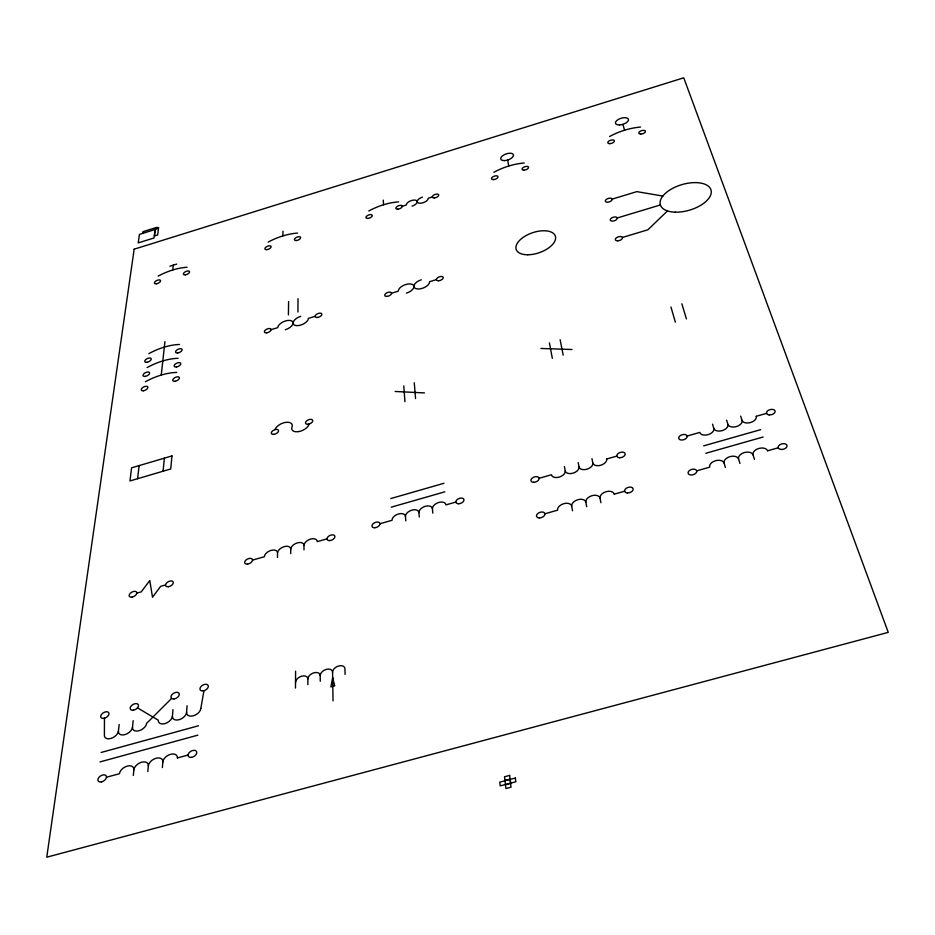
<?xml version="1.0" encoding="UTF-8"?>
<svg xmlns="http://www.w3.org/2000/svg" width="935" height="935" viewBox="0 0 935 935"><rect width="100%" height="100%" fill="white"/><g stroke="black" fill="none" stroke-linecap="round" stroke-linejoin="round"><path stroke-width="1.4" d="M303.98 549.885L303.992 545.421A7.059 4.184 -25.3 0 1 310.607 539.086A7.059 4.184 -25.3 0 1 317.257 541.634L326.981 538.852M104.463 718.232L104.393 735.015A7.749 4.722 -31.8 0 0 110.786 738.486A7.749 4.722 -31.8 0 0 118.418 731.147L119.166 724.473M295.483 688.055L295.6 671.155M297.926 312.033L298.008 298.686M290.703 553.672L290.75 549.196A7.059 4.172 -25.6 0 1 297.4 542.861A7.059 4.172 -25.6 0 1 303.992 545.421M288.412 314.92L288.599 301.549M282.884 235.9L282.978 231.179M277.461 557.447L277.543 552.971A7.059 4.161 -25.8 0 1 284.217 546.624A7.059 4.161 -25.8 0 1 290.75 549.196M172.963 709.642L172.437 716.28A7.737 4.804 -30.4 0 0 179.076 719.716A7.737 4.804 -30.4 0 0 186.568 712.388L187.094 705.738M162.374 767.577L162.854 761.908A7.959 5.037 -31.5 0 1 170.567 754.3A7.959 5.037 -31.5 0 1 177.393 757.946M147.823 771.527L148.349 765.847A7.971 5.026 -31.8 0 1 156.098 758.238A7.971 5.026 -31.8 0 1 162.854 761.908M163.064 471.217L164.385 458.15M133.308 775.466L133.88 769.785A7.971 5.002 -32.1 0 1 141.664 762.177A7.971 5.002 -32.1 0 1 148.349 765.847M118.418 731.147A7.749 4.733 -31.5 0 0 124.869 734.618A7.749 4.733 -31.5 0 0 132.489 727.278L133.179 720.616M161.264 375.052L164.934 341.661M172.776 269.97L173.302 265.143M137.585 478.708L139.14 465.607M155.081 229.507L153.994 237.981L138.216 242.913L139.42 234.416L156.905 228.923L157.115 227.252L142.926 231.693L142.693 233.376M200.826 708.461L203.947 690.708M171.619 698.422L146.573 723.398A7.749 4.757 -31.2 0 1 138.988 730.738A7.749 4.757 -31.2 0 1 132.489 727.278M667.473 210.936L647.908 229.776L622.441 237.455M169.901 266.195L176.703 264.091M402.225 206.273L406.304 205.01A5.762 2.747 -20.8 0 1 411.529 200.522A5.762 2.747 -20.8 0 1 417.244 201.644A5.762 2.747 -20.6 0 0 423.017 202.755A5.762 2.747 -20.6 0 0 428.195 198.255L432.297 196.993M612.191 199.12A3.6 1.8 -17.7 0 0 606.628 199.202A3.6 1.8 -17.7 0 0 607.434 202.205A3.6 1.8 -17.7 0 0 612.191 199.12L636.828 191.628L662.822 196.069M617.229 217.972A3.658 1.858 -17.6 0 0 611.572 218.019A3.658 1.858 -17.6 0 0 612.402 221.116A3.658 1.858 -17.6 0 0 617.229 217.972L660.39 204.964M271.068 329.658L277.753 327.636A8.146 4.102 -23.4 0 1 285.502 320.939A8.146 4.102 -23.4 0 1 293.064 323.031A8.158 4.114 -23.1 0 0 300.743 325.076A8.158 4.114 -23.1 0 0 308.41 318.367L315.142 316.322M391.508 293.228L398.322 291.159A8.216 4.184 -21.3 0 1 405.79 284.509A8.216 4.184 -21.3 0 1 413.913 286.472A8.228 4.196 -21 0 0 422.152 288.389A8.228 4.196 -21 0 0 429.539 281.715L436.388 279.647M390.76 498.565L443.985 483.278M391.262 507.167L444.815 491.833M136.826 593.141L141.243 591.878L149.787 580.53L152.51 597.243L160.645 586.338L165.553 584.936M252.508 560.112L264.36 556.734A7.059 4.149 -26.1 0 1 271.056 550.388A7.059 4.149 -26.1 0 1 277.543 552.971M379.961 523.729L392.034 520.281A7.094 4.254 -23.2 0 1 398.474 513.969A7.094 4.254 -23.2 0 1 405.474 516.447A7.094 4.266 -22.9 0 1 411.891 510.136A7.094 4.266 -22.9 0 1 418.938 512.602A7.106 4.266 -22.6 0 1 425.332 506.291A7.106 4.266 -22.6 0 1 432.438 508.745A7.106 4.278 -22.3 0 1 438.796 502.446A7.106 4.278 -22.3 0 1 445.96 504.888L455.871 502.048M539.098 478.288L551.463 474.758A7.176 4.348 -19.4 0 0 559.118 477.13A7.176 4.348 -19.4 0 0 565.231 470.831L564.436 466.53M606.803 458.956L616.843 456.093M687.108 436.037A4.359 2.63 -16.3 0 0 680.224 435.64A4.359 2.63 -16.3 0 0 681.44 440.034A4.359 2.63 -16.3 0 0 687.108 436.037L699.742 432.426A7.316 4.406 -15.8 0 0 708.017 434.67A7.316 4.406 -15.8 0 0 713.814 428.405L712.563 424.186M756.31 416.274L766.571 413.352M703.704 445.855L760.728 429.632M705.82 453.276L763.159 436.996M544.906 513.771L557.576 510.183A7.351 4.57 -19.4 0 1 563.828 503.661A7.351 4.57 -19.4 0 1 571.694 506.186L572.524 510.732M614.33 494.136L624.627 491.226M696.704 470.843A4.465 2.77 -16.1 0 1 690.895 474.98A4.465 2.77 -16.1 0 1 689.621 470.363A4.465 2.77 -16.1 0 1 696.704 470.843L709.665 467.173A7.503 4.64 -15.5 0 1 715.591 460.698A7.503 4.64 -15.5 0 1 724.099 463.094L725.42 467.558M767.705 450.763L778.236 447.795M101.144 752.465L198.489 725.782M100.01 761.908L197.893 735.144M106.473 777.242L119.435 773.712A7.971 4.979 -32.4 0 1 127.253 766.104A7.971 4.979 -32.4 0 1 133.88 769.785M177.51 757.911L188.052 755.048M504.958 780.503L510.089 779.159M505.449 784.757L510.592 783.401M540.898 348.463L571.963 349.503M395.131 391.473L424.467 392.922M137.468 707.865L158.249 720.184A7.737 4.792 -30.7 0 0 164.864 723.62A7.737 4.792 -30.7 0 0 172.391 716.292M740.695 416.145L742.039 420.353A7.363 4.43 -14.8 0 0 750.489 422.562A7.363 4.43 -14.8 0 0 756.193 416.309M739.936 463.456L738.568 459.003A7.538 4.64 -14.8 0 1 744.424 452.54A7.538 4.64 -14.8 0 1 753.061 454.913L754.475 459.354M726.612 420.177L727.909 424.385A7.351 4.418 -15.1 0 0 736.301 426.605A7.351 4.418 -15.1 0 0 742.039 420.353M681.86 303.77L686.407 318.905M622.862 124.355L624.592 130.199M670.944 306.996L675.362 322.154M591.972 458.664L592.837 462.954A7.199 4.359 -18.7 0 1 586.783 469.241A7.199 4.359 -18.7 0 1 579.022 466.892L578.192 462.603M614.213 494.171A7.386 4.593 -18.3 0 0 606.172 491.681A7.386 4.593 -18.3 0 0 600.013 498.18L600.936 502.714M560.123 339.721L563.174 355.148M600.013 498.18A7.375 4.582 -18.7 0 0 592.03 495.679A7.375 4.582 -18.7 0 0 585.836 502.188L586.712 506.735M549.406 342.876L552.328 358.339M507.658 160.037L508.757 166.033M510.206 779.369L510.65 783.133M432.438 508.745L432.811 513.14M414.263 382.789L415.549 398.567M418.938 512.602L419.277 517.008M403.78 385.886L404.937 401.688M405.474 516.447L405.767 520.853M383.257 200.125L383.572 204.753M345.097 674.427L344.957 668.77A6.592 4.254 -26.6 0 0 338.669 665.989A6.592 4.254 -26.6 0 0 332.568 672.183L333.035 700.853M332.568 672.183A6.592 4.243 -26.9 0 0 326.327 669.39A6.592 4.243 -26.9 0 0 320.202 675.596L320.249 681.253M320.202 675.596A6.592 4.231 -27.2 0 0 313.996 672.791A6.592 4.231 -27.2 0 0 307.849 678.997L307.86 684.665M300.754 316.322A8.158 4.114 -23.1 0 0 293.064 323.031A8.146 4.102 -23.4 0 1 285.339 329.728M295.53 682.386A6.592 4.219 -27.5 0 1 301.701 676.18A6.592 4.219 -27.5 0 1 307.849 678.997M200.78 708.473A7.737 4.827 -30.1 0 1 193.311 715.801A7.737 4.827 -30.1 0 1 186.568 712.388M727.909 424.385A7.328 4.418 -15.4 0 1 722.147 430.638A7.328 4.418 -15.4 0 1 713.814 428.405M724.099 463.094A7.515 4.64 -15.2 0 1 729.99 456.619A7.515 4.64 -15.2 0 1 738.568 459.003M753.061 454.913A7.55 4.652 -14.4 0 1 758.893 448.438A7.55 4.652 -14.4 0 1 767.588 450.799M571.694 506.186A7.363 4.582 -19.1 0 1 577.912 499.676A7.363 4.582 -19.1 0 1 585.836 502.188M579.022 466.892A7.188 4.359 -19 0 1 572.933 473.192A7.188 4.359 -19 0 1 565.231 470.831M606.686 458.992A7.211 4.371 -18.4 0 1 600.667 465.279A7.211 4.371 -18.4 0 1 592.837 462.954M309.134 424.046A9.338 5.096 -24.1 0 1 298.183 431.701A9.338 5.096 -24.1 0 1 292.269 426.255A9.362 5.084 -24.4 0 0 285.023 422.48A9.362 5.084 -24.4 0 0 274.983 429.632M421.323 279.799A8.228 4.196 -21 0 0 413.913 286.472A8.216 4.184 -21.3 0 1 406.468 293.123M145.393 381.76A41.572 21.061 -25.8 0 1 176.715 372.422M147.111 367.572A41.105 20.617 -25.7 0 1 178.106 358.292M148.794 353.675A40.637 20.184 -25.5 0 1 179.462 344.466M609.608 136.522A39.632 19.016 -17.3 0 1 640.522 127.055M493.855 172.309A39.036 18.817 -19.2 0 1 524.243 163.006M368.799 210.983A38.545 18.513 -21.3 0 1 398.602 201.855M412.031 206.144A5.762 2.747 -20.8 0 0 417.244 201.644A5.762 2.747 -20.6 0 1 422.433 197.145M268.193 242.095A38.277 18.221 -22.9 0 1 297.54 233.107M158.179 276.117A38.101 17.847 -24.6 0 1 187.035 267.27M171.97 455.906L170.719 468.961L129.965 480.952L131.578 467.839L171.97 455.906M158.576 227.591L157.653 234.989L154.497 235.971L155.444 228.572L158.576 227.591M134.172 249.189L46.75 857.196L888.25 632.364L683.754 77.804L134.172 249.189M332.661 677.84L330.85 686.933L334.753 685.858L332.661 677.84M509.645 775.407L504.526 776.763L505.893 788.544L511.036 787.188L509.645 775.407M515.337 778.025L499.781 782.128L500.202 785.891L515.793 781.777L515.337 778.025M317.281 317.468A3.576 1.812 -22.8 0 0 321.839 314.031A3.576 1.812 -22.8 0 0 316.404 314.44A3.576 1.812 -22.8 0 0 317.281 317.468M266.662 332.813A3.565 1.788 -23.7 0 0 271.01 329.272A3.565 1.788 -23.7 0 0 265.528 329.926A3.565 1.788 -23.7 0 0 266.662 332.813M174.19 698.901A4.558 2.805 -30.1 0 0 179.123 693.443A4.558 2.805 -30.1 0 0 172.052 694.541A4.558 2.805 -30.1 0 0 174.19 698.901M133.319 710.203A4.558 2.77 -30.9 0 0 138.333 704.745A4.558 2.77 -30.9 0 0 131.321 705.82A4.558 2.77 -30.9 0 0 133.319 710.203M203.269 690.86A4.558 2.817 -29.5 0 0 208.143 685.413A4.558 2.817 -29.5 0 0 201.025 686.512A4.558 2.817 -29.5 0 0 203.269 690.86M104.089 718.325A4.57 2.747 -31.5 0 0 108.764 712.739A4.57 2.747 -31.5 0 0 101.693 714.2A4.57 2.747 -31.5 0 0 104.089 718.325M101.377 781.905A4.768 2.957 -32.9 0 0 106.251 775.945A4.768 2.957 -32.9 0 0 98.9 777.406A4.768 2.957 -32.9 0 0 101.377 781.905M191.476 757.385A4.757 3.027 -31 0 0 196.56 751.576A4.757 3.027 -31 0 0 189.186 752.652A4.757 3.027 -31 0 0 191.476 757.385M769.154 414.895A4.418 2.641 -14.3 0 0 775.103 411.108A4.418 2.641 -14.3 0 0 768.184 410.418A4.418 2.641 -14.3 0 0 769.154 414.895M780.912 449.443A4.523 2.782 -13.9 0 0 787.001 445.516A4.523 2.782 -13.9 0 0 779.872 444.733A4.523 2.782 -13.9 0 0 780.912 449.443M539.261 517.92A4.383 2.723 -20 0 0 544.86 513.572A4.383 2.723 -20 0 0 537.976 513.373A4.383 2.723 -20 0 0 539.261 517.92M627.292 492.955A4.43 2.747 -17.8 0 0 633.135 488.818A4.43 2.747 -17.8 0 0 626.228 488.304A4.43 2.747 -17.8 0 0 627.292 492.955M619.426 457.729A4.324 2.618 -17.8 0 0 625.141 453.72A4.324 2.618 -17.8 0 0 618.421 453.3A4.324 2.618 -17.8 0 0 619.426 457.729M533.593 482.308A4.278 2.595 -19.9 0 0 539.063 478.112A4.278 2.595 -19.9 0 0 532.354 477.984A4.278 2.595 -19.9 0 0 533.593 482.308M458.688 503.755A4.254 2.56 -21.8 0 0 463.889 499.383A4.254 2.56 -21.8 0 0 457.192 499.57A4.254 2.56 -21.8 0 0 458.688 503.755M374.865 527.737A4.231 2.525 -23.8 0 0 379.832 523.191A4.231 2.525 -23.8 0 0 373.17 523.693A4.231 2.525 -23.8 0 0 374.865 527.737M247.565 564.109A4.219 2.466 -26.6 0 0 252.38 559.399A4.219 2.466 -26.6 0 0 245.811 560.205A4.219 2.466 -26.6 0 0 247.565 564.109M329.798 540.594A4.219 2.513 -24.8 0 0 334.824 536.047A4.219 2.513 -24.8 0 0 328.243 536.526A4.219 2.513 -24.8 0 0 329.798 540.594M168.557 586.689A4.219 2.419 -28.2 0 0 173.15 581.85A4.219 2.419 -28.2 0 0 166.594 582.972A4.219 2.419 -28.2 0 0 168.557 586.689M132.034 597.103A4.219 2.408 -28.9 0 0 136.685 592.264A4.219 2.408 -28.9 0 0 130.187 593.374A4.219 2.408 -28.9 0 0 132.034 597.103M308.036 424.268A3.869 2.115 -23.9 0 0 312.676 420.283A3.869 2.115 -23.9 0 0 306.668 420.867A3.869 2.115 -23.9 0 0 308.036 424.268M273.791 434.354A3.857 2.092 -24.5 0 0 278.478 430.357A3.857 2.092 -24.5 0 0 272.529 430.942A3.857 2.092 -24.5 0 0 273.791 434.354M617.567 240.809A3.717 1.917 -17.5 0 0 622.476 237.595A3.717 1.917 -17.5 0 0 616.703 237.595A3.717 1.917 -17.5 0 0 617.567 240.809M675.245 212.163A26.39 13.324 -16.3 0 0 711.138 190.518A26.39 13.324 -16.3 0 0 670.629 189.489A26.39 13.324 -16.3 0 0 675.245 212.163M527.784 254.764A20.687 10.53 -18.9 0 0 555.507 236.672A20.687 10.53 -18.9 0 0 523.997 236.824A20.687 10.53 -18.9 0 0 527.784 254.764M438.503 280.745A3.6 1.835 -20.7 0 0 443.225 277.438A3.6 1.835 -20.7 0 0 437.72 277.648A3.6 1.835 -20.7 0 0 438.503 280.745M386.973 296.395A3.588 1.823 -21.6 0 0 391.461 292.971A3.588 1.823 -21.6 0 0 385.91 293.415A3.588 1.823 -21.6 0 0 386.973 296.395M143.558 390.748A3.611 1.8 -25.9 0 0 147.835 387.008A3.611 1.8 -25.9 0 0 142.33 387.873A3.611 1.8 -25.9 0 0 143.558 390.748M175.09 381.258A3.611 1.812 -25.4 0 0 179.333 377.53A3.611 1.812 -25.4 0 0 173.781 378.406A3.611 1.812 -25.4 0 0 175.09 381.258M176.505 366.952A3.576 1.776 -25.2 0 0 180.7 363.271A3.576 1.776 -25.2 0 0 175.196 364.159A3.576 1.776 -25.2 0 0 176.505 366.952M145.299 376.373A3.565 1.765 -25.7 0 0 149.542 372.691A3.565 1.765 -25.7 0 0 144.083 373.556A3.565 1.765 -25.7 0 0 145.299 376.373M177.662 352.974A3.53 1.741 -25.1 0 0 182.08 349.445A3.53 1.741 -25.1 0 0 176.773 350.064A3.53 1.741 -25.1 0 0 177.662 352.974M147.017 362.289A3.53 1.73 -25.6 0 0 151.201 358.666A3.53 1.73 -25.6 0 0 145.802 359.543A3.53 1.73 -25.6 0 0 147.017 362.289M619.519 124.951A6.79 3.179 -17.4 0 0 628.449 119.283A6.79 3.179 -17.4 0 0 617.93 119.68A6.79 3.179 -17.4 0 0 619.519 124.951M640.685 134.067A3.459 1.636 -17.1 0 0 645.454 131.286A3.459 1.636 -17.1 0 0 640.241 131.239A3.459 1.636 -17.1 0 0 640.685 134.067M609.83 143.651A3.436 1.636 -17.6 0 0 614.365 140.764A3.436 1.636 -17.6 0 0 609.059 140.928A3.436 1.636 -17.6 0 0 609.83 143.651M493.598 179.59A3.389 1.613 -19.4 0 0 497.969 176.586A3.389 1.613 -19.4 0 0 492.722 176.925A3.389 1.613 -19.4 0 0 493.598 179.59M523.939 170.17A3.401 1.625 -19 0 0 528.52 167.272A3.401 1.625 -19 0 0 523.378 167.4A3.401 1.625 -19 0 0 523.939 170.17M504.421 160.61A6.697 3.144 -19.2 0 0 513.479 154.929A6.697 3.144 -19.2 0 0 503.404 155.21A6.697 3.144 -19.2 0 0 504.421 160.61M434.272 197.904A3.378 1.613 -20.4 0 0 438.702 194.889A3.378 1.613 -20.4 0 0 433.548 195.205A3.378 1.613 -20.4 0 0 434.272 197.904M368.004 218.404A3.343 1.59 -21.4 0 0 372.224 215.295A3.343 1.59 -21.4 0 0 367.069 215.81A3.343 1.59 -21.4 0 0 368.004 218.404M397.772 209.171A3.354 1.601 -21 0 0 402.214 206.156A3.354 1.601 -21 0 0 397.141 206.448A3.354 1.601 -21 0 0 397.772 209.171M266.802 249.645A3.331 1.566 -23 0 0 271.115 246.524A3.331 1.566 -23 0 0 266.124 246.992A3.331 1.566 -23 0 0 266.802 249.645M296.337 240.529A3.331 1.578 -22.6 0 0 300.614 237.42A3.331 1.578 -22.6 0 0 295.577 237.899A3.331 1.578 -22.6 0 0 296.337 240.529M156.355 283.772A3.308 1.531 -24.7 0 0 160.528 280.558A3.308 1.531 -24.7 0 0 155.561 281.225A3.308 1.531 -24.7 0 0 156.355 283.772M185.387 274.82A3.319 1.543 -24.2 0 0 189.524 271.606A3.319 1.543 -24.2 0 0 184.522 272.272A3.319 1.543 -24.2 0 0 185.387 274.82"/></g></svg>
